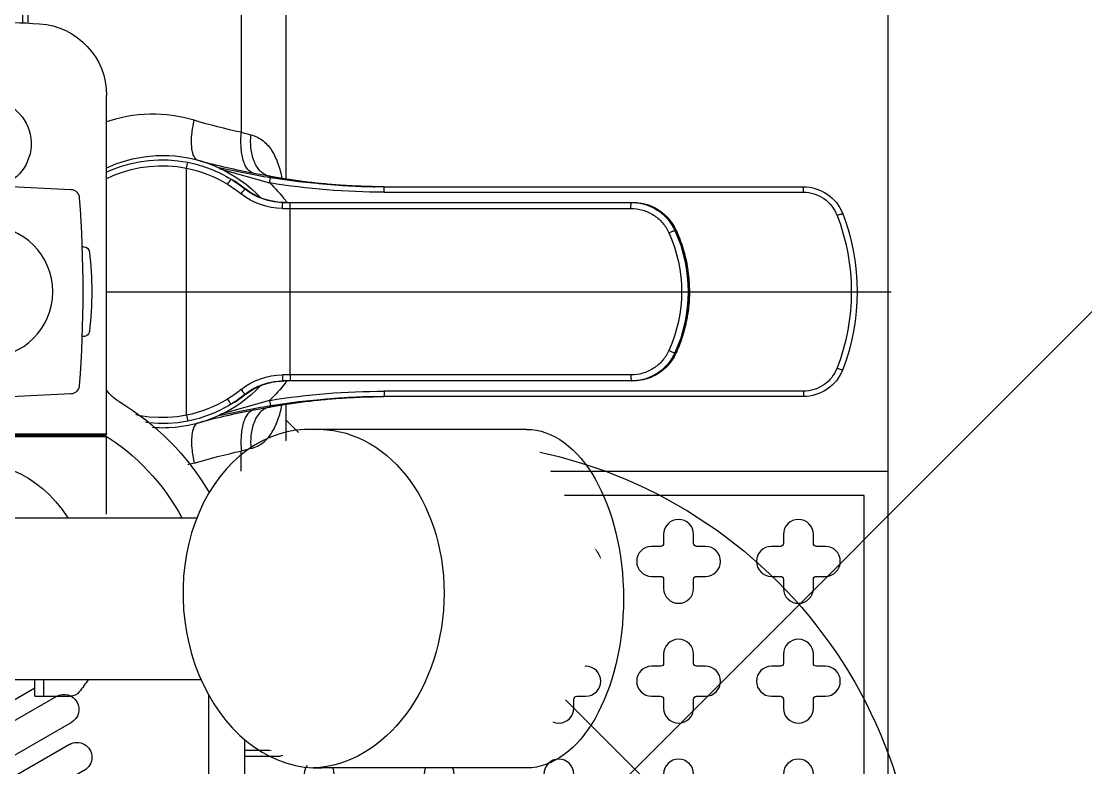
# Model space of a CAD drawing. Header units: millimetres. Extents: x 840000 to 1054178, y 0 to 59400.
# Drawn here: x 881447.3 to 881625, y 41651.3 to 41775.8 of the extents above; entities that cross this region are included whole.
import ezdxf
from ezdxf.xclip import XClip

# ---------------------------------------------------------------- set-up
doc = ezdxf.new("R2010")
doc.units = ezdxf.units.MM
doc.header["$LTSCALE"] = 100
doc.header["$XCLIPFRAME"] = 0
doc.linetypes.add('X - 단위세대 확장형$0$CENTER', pattern=[65, 60, -2, 1, -2])
doc.linetypes.add('X - 단위세대 확장형$0$X-25$0$HIDDEN2', pattern=[4.7625, 3.175, -1.5875])
for name, color, linetype in [('SYM', 7, 'Continuous'), ('X - 단위세대 확장형$0$0 TILE LINE & HATCH', 8, 'Continuous'), ('X - 단위세대 확장형$0$A-TILE', 253, 'Continuous'), ('X - 단위세대 확장형$0$AA-SSXM-STRS', 4, 'Continuous'), ('X - 단위세대 확장형$0$CENTER', 2, 'X - 단위세대 확장형$0$CENTER'), ('X - 단위세대 확장형$0$DIM', 7, 'Continuous'), ('X - 단위세대 확장형$0$S-HAT', 19, 'Continuous'), ('X - 단위세대 확장형$0$X-25$0$AA-XXXX-PAT1', 9, 'Continuous'), ('X - 단위세대 확장형$0$수전', 6, 'Continuous'), ('X - 단위세대 확장형$0$위생기구', 6, 'Continuous')]:
    doc.layers.add(name, color=color, linetype=linetype)

# ---------------------------------------------------------------- blocks, each defined once
blk = doc.blocks.new('X - 단위세대 확장형$0$X-25$0$육가')
at = {"layer": 'X - 단위세대 확장형$0$X-25$0$AA-XXXX-PAT1'}
for points in [[(858.31, 222.5), (1008.31, 222.5), (1008.31, 372.5), (858.31, 372.5)], [(862.31, 226.5), (1004.31, 226.5), (1004.31, 368.5), (862.31, 368.5)]]:
    blk.add_lwpolyline(points, close=True, dxfattribs=at)
for points in [[(868.81, 355), (870.31, 355, -0.414214), (870.81, 354.5), (870.81, 353, 1), (875.81, 353), (875.81, 354.5, -0.414214), (876.31, 355), (877.81, 355, 1), (877.81, 360), (876.31, 360, -0.414214), (875.81, 360.5), (875.81, 362, 1), (870.81, 362), (870.81, 360.5, -0.414214), (870.31, 360), (868.81, 360, 1)], [(888.81, 355), (890.31, 355, -0.414214), (890.81, 354.5), (890.81, 353, 1), (895.81, 353), (895.81, 354.5, -0.414214), (896.31, 355), (897.81, 355, 1), (897.81, 360), (896.31, 360, -0.414214), (895.81, 360.5), (895.81, 362, 1), (890.81, 362), (890.81, 360.5, -0.414214), (890.31, 360), (888.81, 360, 1)], [(908.81, 355), (910.31, 355, -0.414214), (910.81, 354.5), (910.81, 353, 1), (915.81, 353), (915.81, 354.5, -0.414214), (916.31, 355), (917.81, 355, 1), (917.81, 360), (916.31, 360, -0.414214), (915.81, 360.5), (915.81, 362, 1), (910.81, 362), (910.81, 360.5, -0.414214), (910.31, 360), (908.81, 360, 1)], [(928.81, 355), (930.31, 355, -0.414214), (930.81, 354.5), (930.81, 353, 1), (935.81, 353), (935.81, 354.5, -0.414214), (936.31, 355), (937.81, 355, 1), (937.81, 360), (936.31, 360, -0.414214), (935.81, 360.5), (935.81, 362, 1), (930.81, 362), (930.81, 360.5, -0.414214), (930.31, 360), (928.81, 360, 1)], [(948.81, 355), (950.31, 355, -0.414214), (950.81, 354.5), (950.81, 353, 1), (955.81, 353), (955.81, 354.5, -0.414214), (956.31, 355), (957.81, 355, 1), (957.81, 360), (956.31, 360, -0.414214), (955.81, 360.5), (955.81, 362, 1), (950.81, 362), (950.81, 360.5, -0.414214), (950.31, 360), (948.81, 360, 1)], [(968.81, 355), (970.31, 355, -0.414214), (970.81, 354.5), (970.81, 353, 1), (975.81, 353), (975.81, 354.5, -0.414214), (976.31, 355), (977.81, 355, 1), (977.81, 360), (976.31, 360, -0.414214), (975.81, 360.5), (975.81, 362, 1), (970.81, 362), (970.81, 360.5, -0.414214), (970.31, 360), (968.81, 360, 1)], [(988.81, 355), (990.31, 355, -0.414214), (990.81, 354.5), (990.81, 353, 1), (995.81, 353), (995.81, 354.5, -0.414214), (996.31, 355), (997.81, 355, 1), (997.81, 360), (996.31, 360, -0.414214), (995.81, 360.5), (995.81, 362, 1), (990.81, 362), (990.81, 360.5, -0.414214), (990.31, 360), (988.81, 360, 1)], [(868.81, 335), (870.31, 335, -0.414214), (870.81, 334.5), (870.81, 333, 1), (875.81, 333), (875.81, 334.5, -0.414214), (876.31, 335), (877.81, 335, 1), (877.81, 340), (876.31, 340, -0.414214), (875.81, 340.5), (875.81, 342, 1), (870.81, 342), (870.81, 340.5, -0.414214), (870.31, 340), (868.81, 340, 1)], [(888.81, 335), (890.31, 335, -0.414214), (890.81, 334.5), (890.81, 333, 1), (895.81, 333), (895.81, 334.5, -0.414214), (896.31, 335), (897.81, 335, 1), (897.81, 340), (896.31, 340, -0.414214), (895.81, 340.5), (895.81, 342, 1), (890.81, 342), (890.81, 340.5, -0.414214), (890.31, 340), (888.81, 340, 1)], [(908.81, 335), (910.31, 335, -0.414214), (910.81, 334.5), (910.81, 333, 1), (915.81, 333), (915.81, 334.5, -0.414214), (916.31, 335), (917.81, 335, 1), (917.81, 340), (916.31, 340, -0.414214), (915.81, 340.5), (915.81, 342, 1), (910.81, 342), (910.81, 340.5, -0.414214), (910.31, 340), (908.81, 340, 1)], [(928.81, 335), (930.31, 335, -0.414214), (930.81, 334.5), (930.81, 333, 1), (935.81, 333), (935.81, 334.5, -0.414214), (936.31, 335), (937.81, 335, 1), (937.81, 340), (936.31, 340, -0.414214), (935.81, 340.5), (935.81, 342, 1), (930.81, 342), (930.81, 340.5, -0.414214), (930.31, 340), (928.81, 340, 1)], [(948.81, 335), (950.31, 335, -0.414214), (950.81, 334.5), (950.81, 333, 1), (955.81, 333), (955.81, 334.5, -0.414214), (956.31, 335), (957.81, 335, 1), (957.81, 340), (956.31, 340, -0.414214), (955.81, 340.5), (955.81, 342, 1), (950.81, 342), (950.81, 340.5, -0.414214), (950.31, 340), (948.81, 340, 1)], [(968.81, 335), (970.31, 335, -0.414214), (970.81, 334.5), (970.81, 333, 1), (975.81, 333), (975.81, 334.5, -0.414214), (976.31, 335), (977.81, 335, 1), (977.81, 340), (976.31, 340, -0.414214), (975.81, 340.5), (975.81, 342, 1), (970.81, 342), (970.81, 340.5, -0.414214), (970.31, 340), (968.81, 340, 1)], [(988.81, 335), (990.31, 335, -0.414214), (990.81, 334.5), (990.81, 333, 1), (995.81, 333), (995.81, 334.5, -0.414214), (996.31, 335), (997.81, 335, 1), (997.81, 340), (996.31, 340, -0.414214), (995.81, 340.5), (995.81, 342, 1), (990.81, 342), (990.81, 340.5, -0.414214), (990.31, 340), (988.81, 340, 1)], [(868.81, 315), (870.31, 315, -0.414214), (870.81, 314.5), (870.81, 313, 1), (875.81, 313), (875.81, 314.5, -0.414214), (876.31, 315), (877.81, 315, 1), (877.81, 320), (876.31, 320, -0.414214), (875.81, 320.5), (875.81, 322, 1), (870.81, 322), (870.81, 320.5, -0.414214), (870.31, 320), (868.81, 320, 1)], [(888.81, 315), (890.31, 315, -0.414214), (890.81, 314.5), (890.81, 313, 1), (895.81, 313), (895.81, 314.5, -0.414214), (896.31, 315), (897.81, 315, 1), (897.81, 320), (896.31, 320, -0.414214), (895.81, 320.5), (895.81, 322, 1), (890.81, 322), (890.81, 320.5, -0.414214), (890.31, 320), (888.81, 320, 1)], [(908.81, 315), (910.31, 315, -0.414214), (910.81, 314.5), (910.81, 313, 1), (915.81, 313), (915.81, 314.5, -0.414214), (916.31, 315), (917.81, 315, 1), (917.81, 320), (916.31, 320, -0.414214), (915.81, 320.5), (915.81, 322, 1), (910.81, 322), (910.81, 320.5, -0.414214), (910.31, 320), (908.81, 320, 1)], [(928.81, 315), (930.31, 315, -0.414214), (930.81, 314.5), (930.81, 313, 1), (935.81, 313), (935.81, 314.5, -0.414214), (936.31, 315), (937.81, 315, 1), (937.81, 320), (936.31, 320, -0.414214), (935.81, 320.5), (935.81, 322, 1), (930.81, 322), (930.81, 320.5, -0.414214), (930.31, 320), (928.81, 320, 1)], [(948.81, 315), (950.31, 315, -0.414214), (950.81, 314.5), (950.81, 313, 1), (955.81, 313), (955.81, 314.5, -0.414214), (956.31, 315), (957.81, 315, 1), (957.81, 320), (956.31, 320, -0.414214), (955.81, 320.5), (955.81, 322, 1), (950.81, 322), (950.81, 320.5, -0.414214), (950.31, 320), (948.81, 320, 1)], [(968.81, 315), (970.31, 315, -0.414214), (970.81, 314.5), (970.81, 313, 1), (975.81, 313), (975.81, 314.5, -0.414214), (976.31, 315), (977.81, 315, 1), (977.81, 320), (976.31, 320, -0.414214), (975.81, 320.5), (975.81, 322, 1), (970.81, 322), (970.81, 320.5, -0.414214), (970.31, 320), (968.81, 320, 1)], [(988.81, 315), (990.31, 315, -0.414214), (990.81, 314.5), (990.81, 313, 1), (995.81, 313), (995.81, 314.5, -0.414214), (996.31, 315), (997.81, 315, 1), (997.81, 320), (996.31, 320, -0.414214), (995.81, 320.5), (995.81, 322, 1), (990.81, 322), (990.81, 320.5, -0.414214), (990.31, 320), (988.81, 320, 1)], [(868.81, 295), (870.31, 295, -0.414214), (870.81, 294.5), (870.81, 293, 1), (875.81, 293), (875.81, 294.5, -0.414214), (876.31, 295), (877.81, 295, 1), (877.81, 300), (876.31, 300, -0.414214), (875.81, 300.5), (875.81, 302, 1), (870.81, 302), (870.81, 300.5, -0.414214), (870.31, 300), (868.81, 300, 1)], [(888.81, 295), (890.31, 295, -0.414214), (890.81, 294.5), (890.81, 293, 1), (895.81, 293), (895.81, 294.5, -0.414214), (896.31, 295), (897.81, 295, 1), (897.81, 300), (896.31, 300, -0.414214), (895.81, 300.5), (895.81, 302, 1), (890.81, 302), (890.81, 300.5, -0.414214), (890.31, 300), (888.81, 300, 1)], [(908.81, 295), (910.31, 295, -0.414214), (910.81, 294.5), (910.81, 293, 1), (915.81, 293), (915.81, 294.5, -0.414214), (916.31, 295), (917.81, 295, 1), (917.81, 300), (916.31, 300, -0.414214), (915.81, 300.5), (915.81, 302, 1), (910.81, 302), (910.81, 300.5, -0.414214), (910.31, 300), (908.81, 300, 1)], [(928.81, 295), (930.31, 295, -0.414214), (930.81, 294.5), (930.81, 293, 1), (935.81, 293), (935.81, 294.5, -0.414214), (936.31, 295), (937.81, 295, 1), (937.81, 300), (936.31, 300, -0.414214), (935.81, 300.5), (935.81, 302, 1), (930.81, 302), (930.81, 300.5, -0.414214), (930.31, 300), (928.81, 300, 1)], [(948.81, 295), (950.31, 295, -0.414214), (950.81, 294.5), (950.81, 293, 1), (955.81, 293), (955.81, 294.5, -0.414214), (956.31, 295), (957.81, 295, 1), (957.81, 300), (956.31, 300, -0.414214), (955.81, 300.5), (955.81, 302, 1), (950.81, 302), (950.81, 300.5, -0.414214), (950.31, 300), (948.81, 300, 1)], [(968.81, 295), (970.31, 295, -0.414214), (970.81, 294.5), (970.81, 293, 1), (975.81, 293), (975.81, 294.5, -0.414214), (976.31, 295), (977.81, 295, 1), (977.81, 300), (976.31, 300, -0.414214), (975.81, 300.5), (975.81, 302, 1), (970.81, 302), (970.81, 300.5, -0.414214), (970.31, 300), (968.81, 300, 1)], [(988.81, 295), (990.31, 295, -0.414214), (990.81, 294.5), (990.81, 293, 1), (995.81, 293), (995.81, 294.5, -0.414214), (996.31, 295), (997.81, 295, 1), (997.81, 300), (996.31, 300, -0.414214), (995.81, 300.5), (995.81, 302, 1), (990.81, 302), (990.81, 300.5, -0.414214), (990.31, 300), (988.81, 300, 1)], [(868.81, 275), (870.31, 275, -0.414214), (870.81, 274.5), (870.81, 273, 1), (875.81, 273), (875.81, 274.5, -0.414214), (876.31, 275), (877.81, 275, 1), (877.81, 280), (876.31, 280, -0.414214), (875.81, 280.5), (875.81, 282, 1), (870.81, 282), (870.81, 280.5, -0.414214), (870.31, 280), (868.81, 280, 1)], [(888.81, 275), (890.31, 275, -0.414214), (890.81, 274.5), (890.81, 273, 1), (895.81, 273), (895.81, 274.5, -0.414214), (896.31, 275), (897.81, 275, 1), (897.81, 280), (896.31, 280, -0.414214), (895.81, 280.5), (895.81, 282, 1), (890.81, 282), (890.81, 280.5, -0.414214), (890.31, 280), (888.81, 280, 1)], [(908.81, 275), (910.31, 275, -0.414214), (910.81, 274.5), (910.81, 273, 1), (915.81, 273), (915.81, 274.5, -0.414214), (916.31, 275), (917.81, 275, 1), (917.81, 280), (916.31, 280, -0.414214), (915.81, 280.5), (915.81, 282, 1), (910.81, 282), (910.81, 280.5, -0.414214), (910.31, 280), (908.81, 280, 1)], [(928.81, 275), (930.31, 275, -0.414214), (930.81, 274.5), (930.81, 273, 1), (935.81, 273), (935.81, 274.5, -0.414214), (936.31, 275), (937.81, 275, 1), (937.81, 280), (936.31, 280, -0.414214), (935.81, 280.5), (935.81, 282, 1), (930.81, 282), (930.81, 280.5, -0.414214), (930.31, 280), (928.81, 280, 1)], [(948.81, 275), (950.31, 275, -0.414214), (950.81, 274.5), (950.81, 273, 1), (955.81, 273), (955.81, 274.5, -0.414214), (956.31, 275), (957.81, 275, 1), (957.81, 280), (956.31, 280, -0.414214), (955.81, 280.5), (955.81, 282, 1), (950.81, 282), (950.81, 280.5, -0.414214), (950.31, 280), (948.81, 280, 1)], [(968.81, 275), (970.31, 275, -0.414214), (970.81, 274.5), (970.81, 273, 1), (975.81, 273), (975.81, 274.5, -0.414214), (976.31, 275), (977.81, 275, 1), (977.81, 280), (976.31, 280, -0.414214), (975.81, 280.5), (975.81, 282, 1), (970.81, 282), (970.81, 280.5, -0.414214), (970.31, 280), (968.81, 280, 1)], [(988.81, 275), (990.31, 275, -0.414214), (990.81, 274.5), (990.81, 273, 1), (995.81, 273), (995.81, 274.5, -0.414214), (996.31, 275), (997.81, 275, 1), (997.81, 280), (996.31, 280, -0.414214), (995.81, 280.5), (995.81, 282, 1), (990.81, 282), (990.81, 280.5, -0.414214), (990.31, 280), (988.81, 280, 1)], [(868.81, 255), (870.31, 255, -0.414214), (870.81, 254.5), (870.81, 253, 1), (875.81, 253), (875.81, 254.5, -0.414214), (876.31, 255), (877.81, 255, 1), (877.81, 260), (876.31, 260, -0.414214), (875.81, 260.5), (875.81, 262, 1), (870.81, 262), (870.81, 260.5, -0.414214), (870.31, 260), (868.81, 260, 1)], [(888.81, 255), (890.31, 255, -0.414214), (890.81, 254.5), (890.81, 253, 1), (895.81, 253), (895.81, 254.5, -0.414214), (896.31, 255), (897.81, 255, 1), (897.81, 260), (896.31, 260, -0.414214), (895.81, 260.5), (895.81, 262, 1), (890.81, 262), (890.81, 260.5, -0.414214), (890.31, 260), (888.81, 260, 1)], [(908.81, 255), (910.31, 255, -0.414214), (910.81, 254.5), (910.81, 253, 1), (915.81, 253), (915.81, 254.5, -0.414214), (916.31, 255), (917.81, 255, 1), (917.81, 260), (916.31, 260, -0.414214), (915.81, 260.5), (915.81, 262, 1), (910.81, 262), (910.81, 260.5, -0.414214), (910.31, 260), (908.81, 260, 1)], [(928.81, 255), (930.31, 255, -0.414214), (930.81, 254.5), (930.81, 253, 1), (935.81, 253), (935.81, 254.5, -0.414214), (936.31, 255), (937.81, 255, 1), (937.81, 260), (936.31, 260, -0.414214), (935.81, 260.5), (935.81, 262, 1), (930.81, 262), (930.81, 260.5, -0.414214), (930.31, 260), (928.81, 260, 1)], [(948.81, 255), (950.31, 255, -0.414214), (950.81, 254.5), (950.81, 253, 1), (955.81, 253), (955.81, 254.5, -0.414214), (956.31, 255), (957.81, 255, 1), (957.81, 260), (956.31, 260, -0.414214), (955.81, 260.5), (955.81, 262, 1), (950.81, 262), (950.81, 260.5, -0.414214), (950.31, 260), (948.81, 260, 1)], [(968.81, 255), (970.31, 255, -0.414214), (970.81, 254.5), (970.81, 253, 1), (975.81, 253), (975.81, 254.5, -0.414214), (976.31, 255), (977.81, 255, 1), (977.81, 260), (976.31, 260, -0.414214), (975.81, 260.5), (975.81, 262, 1), (970.81, 262), (970.81, 260.5, -0.414214), (970.31, 260), (968.81, 260, 1)], [(988.81, 255), (990.31, 255, -0.414214), (990.81, 254.5), (990.81, 253, 1), (995.81, 253), (995.81, 254.5, -0.414214), (996.31, 255), (997.81, 255, 1), (997.81, 260), (996.31, 260, -0.414214), (995.81, 260.5), (995.81, 262, 1), (990.81, 262), (990.81, 260.5, -0.414214), (990.31, 260), (988.81, 260, 1)], [(868.81, 235), (870.31, 235, -0.414214), (870.81, 234.5), (870.81, 233, 1), (875.81, 233), (875.81, 234.5, -0.414214), (876.31, 235), (877.81, 235, 1), (877.81, 240), (876.31, 240, -0.414214), (875.81, 240.5), (875.81, 242, 1), (870.81, 242), (870.81, 240.5, -0.414214), (870.31, 240), (868.81, 240, 1)], [(888.81, 235), (890.31, 235, -0.414214), (890.81, 234.5), (890.81, 233, 1), (895.81, 233), (895.81, 234.5, -0.414214), (896.31, 235), (897.81, 235, 1), (897.81, 240), (896.31, 240, -0.414214), (895.81, 240.5), (895.81, 242, 1), (890.81, 242), (890.81, 240.5, -0.414214), (890.31, 240), (888.81, 240, 1)], [(908.81, 235), (910.31, 235, -0.414214), (910.81, 234.5), (910.81, 233, 1), (915.81, 233), (915.81, 234.5, -0.414214), (916.31, 235), (917.81, 235, 1), (917.81, 240), (916.31, 240, -0.414214), (915.81, 240.5), (915.81, 242, 1), (910.81, 242), (910.81, 240.5, -0.414214), (910.31, 240), (908.81, 240, 1)], [(928.81, 235), (930.31, 235, -0.414214), (930.81, 234.5), (930.81, 233, 1), (935.81, 233), (935.81, 234.5, -0.414214), (936.31, 235), (937.81, 235, 1), (937.81, 240), (936.31, 240, -0.414214), (935.81, 240.5), (935.81, 242, 1), (930.81, 242), (930.81, 240.5, -0.414214), (930.31, 240), (928.81, 240, 1)], [(948.81, 235), (950.31, 235, -0.414214), (950.81, 234.5), (950.81, 233, 1), (955.81, 233), (955.81, 234.5, -0.414214), (956.31, 235), (957.81, 235, 1), (957.81, 240), (956.31, 240, -0.414214), (955.81, 240.5), (955.81, 242, 1), (950.81, 242), (950.81, 240.5, -0.414214), (950.31, 240), (948.81, 240, 1)], [(968.81, 235), (970.31, 235, -0.414214), (970.81, 234.5), (970.81, 233, 1), (975.81, 233), (975.81, 234.5, -0.414214), (976.31, 235), (977.81, 235, 1), (977.81, 240), (976.31, 240, -0.414214), (975.81, 240.5), (975.81, 242, 1), (970.81, 242), (970.81, 240.5, -0.414214), (970.31, 240), (968.81, 240, 1)], [(988.81, 235), (990.31, 235, -0.414214), (990.81, 234.5), (990.81, 233, 1), (995.81, 233), (995.81, 234.5, -0.414214), (996.31, 235), (997.81, 235, 1), (997.81, 240), (996.31, 240, -0.414214), (995.81, 240.5), (995.81, 242, 1), (990.81, 242), (990.81, 240.5, -0.414214), (990.31, 240), (988.81, 240, 1)]]:
    blk.add_lwpolyline(points, format="xyb", close=True, dxfattribs=at)
at = {"layer": 'X - 단위세대 확장형$0$X-25$0$AA-XXXX-PAT1', "color": 9, "linetype": 'X - 단위세대 확장형$0$X-25$0$HIDDEN2', "ltscale": 10}
blk.add_circle((933.31, 297.5), 80, dxfattribs=at)
at = {"layer": 'X - 단위세대 확장형$0$X-25$0$AA-XXXX-PAT1'}
blk.add_point((933.31, 297.5), dxfattribs=at)
blk = doc.blocks.new('X - 단위세대 확장형$0$A$C82f215e7')
blk.add_wipeout([(65, 155.79), (25, 155.79), (25, 153.79), (26.31, 126.29), (12.26, 126.29), (4.06, 123.05), (0.29, 115.07), (0, 106.29), (0.29, 97.5), (4.06, 89.53), (12.26, 86.29), (61.45, 86.29), (62.5, 85.35), (63.35, 84.21), (69.99, 75.74), (78.52, 69.18), (67.99, 53.47), (67.99, 50.03), (67.97, 16.2), (96.22, 0), (124.47, 16.2), (124.47, 51.75), (119.71, 63.29), (149.97, 63.29), (186.25, 106.29), (143.25, 149.29), (100.25, 149.29), (79.44, 143.91), (63.82, 129.14)]).dxf.layer = 'X - 단위세대 확장형$0$0 TILE LINE & HATCH'
at = {"layer": 'X - 단위세대 확장형$0$수전', "color": 6}
for p, q in [((25, 155.79), (65, 155.79)), ((25, 155.79), (25, 153.79)), ((65, 153.79), (65, 155.79)), ((25, 153.79), (27.94, 92.28)), ((25, 153.79), (65, 153.79)), ((62.06, 92.28), (65, 153.79)), ((100.25, 149.29), (143.25, 149.29)), ((100.25, 143.29), (143.25, 143.29)), ((12.26, 126.29), (26.31, 126.29)), ((63.69, 126.29), (68.74, 126.29)), ((68.74, 126.29), (68.74, 86.29)), ((69.24, 126.29), (99.04, 126.29)), ((69.24, 86.29), (69.24, 126.29)), ((68.94, 126.09), (68.94, 86.49)), ((69.04, 126.09), (69.04, 86.49)), ((99.04, 119.81), (82.73, 119.81)), ((82.73, 119.81), (82.73, 92.77)), ((112.5, 120.17), (112.5, 114.29)), ((112.5, 115.76), (108.69, 115.76)), ((107.1, 114.29), (108.21, 114.29)), ((108.21, 114.29), (112.5, 114.29)), ((82.72, 106.29), (82.72, 71.23)), ((109.72, 106.29), (109.72, 70.56)), ((112.5, 98.29), (109.72, 98.29)), ((112.5, 98.29), (112.5, 92.4)), ((109.72, 96.81), (112.5, 96.81)), ((37.5, 90.15), (37.5, 90.4)), ((68.74, 86.29), (12.26, 86.29)), ((82.14, 86.29), (69.24, 86.29)), ((112.28, 69.29), (143.25, 69.29)), ((119.71, 63.29), (143.25, 63.29)), ((67.97, 16.2), (67.97, 51.75)), ((124.47, 16.2), (124.47, 50.35))]:
    blk.add_line(p, q, dxfattribs=at)
at = {"layer": 'X - 단위세대 확장형$0$수전', "color": 8}
for p, q in [((109.94, 106.18), (119.54, 122.81)), ((120.54, 92.5), (138.04, 122.81)), ((111.16, 98.29), (123.87, 120.31)), ((112.54, 94.66), (127.54, 120.64)), ((124.87, 90), (142.37, 120.31)), ((131.04, 94.66), (146.04, 120.64)), ((112.5, 116.63), (113.37, 118.14)), ((116.87, 92.16), (131.87, 118.14)), ((135.37, 92.16), (150.37, 118.14)), ((139.71, 93.65), (153.21, 117.04)), ((109.02, 110.6), (111.15, 114.29)), ((144.04, 91.15), (157.54, 114.54)), ((151.22, 97.57), (160.23, 113.17)), ((155.55, 95.07), (164.56, 110.67))]:
    blk.add_line(p, q, dxfattribs=at)
at = {"layer": 'X - 단위세대 확장형$0$수전', "color": 6, "flags": 128}
for points in [[(82.73, 119.81), (81.35, 118.83), (80.07, 117.8), (78.9, 116.72), (77.85, 115.6), (76.93, 114.44), (76.12, 113.24), (75.45, 112.02), (74.91, 110.77), (74.5, 109.5), (74.23, 108.22), (74.09, 106.93), (74.09, 105.64), (74.23, 104.35), (74.5, 103.07), (74.91, 101.81), (75.45, 100.56), (76.12, 99.33), (76.93, 98.14), (77.85, 96.98), (78.9, 95.85), (80.07, 94.78), (81.35, 93.74), (82.73, 92.77)], [(108.69, 115.76), (108.74, 115.52), (108.75, 115.26), (108.73, 115.01), (108.68, 114.77), (108.59, 114.57), (108.48, 114.42), (108.35, 114.32), (108.21, 114.29)]]:
    blk.add_lwpolyline(points, dxfattribs=at)
at = {"layer": 'X - 단위세대 확장형$0$수전', "color": 6}
blk.add_circle((45, 106.29), 11, dxfattribs=at)
for centre, radius, start, end in [((100.25, 106.29), 43, 90, 147.9001), ((143.25, 106.29), 43, 270, 90), ((100.25, 106.29), 37, 90, 148.3833), ((143.25, 106.29), 37, 270, 90), ((12.26, 114.29), 12, 90, 176.2428), ((68.74, 126.09), 0.2, 0, 90), ((69.24, 126.09), 0.2, 90, 180), ((99.04, 106.29), 20, 50.4637, 90), ((110.5, 120.17), 2, 0, 50.4637), ((96.22, 106.29), 13.5, 0, 180), ((99.04, 106.29), 13.52, 44.4791, 90), ((134.08, 106.29), 134.08, 176.2428, 183.7572), ((20.3, 106.29), 7.4, 22.5924, 342.8725), ((12.26, 98.29), 12, 183.7572, 270), ((29.43, 92.35), 1.5, 182.7557, 265.7187), ((45, 300.27), 210, 265.7187, 274.2813), ((60.57, 92.35), 1.5, 274.2813, 357.2429), ((99.04, 106.29), 20, 302.2779, 309.5363), ((110.5, 92.4), 2, 309.5363, 0), ((38.5, 90.15), 1, 180, 263.2742), ((45, 145.27), 56.5, 263.2742, 276.7258), ((51.5, 90.15), 1, 276.7258, 14.5299), ((57.34, 80.62), 7, 30.8907, 54.1061), ((68.74, 86.49), 0.2, 270, 0), ((100.27, 106.29), 37, 211.6167, 241.6856), ((69.24, 86.49), 0.2, 180, 270), ((100.25, 106.29), 43, 210.8907, 239.6507)]:
    blk.add_arc(centre, radius, start, end, dxfattribs=at)
at = {"layer": 'X - 단위세대 확장형$0$수전', "color": 8}
for centre, start, end in [((121.71, 121.56), 330, 150), ((140.21, 121.56), 330.0002, 150), ((111.21, 119.39), 330, 81.204), ((129.71, 119.39), 330.0001, 150), ((148.21, 119.39), 330.0001, 149.9998), ((155.37, 115.79), 330, 149.9999), ((162.39, 111.92), 330.0001, 149.9998), ((153.39, 96.32), 150, 330), ((114.71, 93.41), 150, 330), ((133.21, 93.41), 150, 330), ((122.71, 91.25), 149.9998, 330.0001), ((141.87, 92.4), 149.9998, 330)]:
    blk.add_arc(centre, 2.5, start, end, dxfattribs=at)
at = {"layer": 'X - 단위세대 확장형$0$수전', "color": 6, "extrusion": (0, 0, -1)}
blk.add_ellipse((96.22, 51.75), major_axis=(28.23, -1.72), ratio=0.769717, start_param=3.062596, end_param=6.26845, dxfattribs=at)
at = {"layer": 'X - 단위세대 확장형$0$수전', "color": 6}
for centre, major_axis, ratio, start_param, end_param in [((96.22, 51.75), (28.23, 1.72), 0.769717, 3.062596, 6.204188), ((96.22, 16.2), (28.25, 0), 0.573576, 3.141593, 6.283185)]:
    blk.add_ellipse(centre, major_axis=major_axis, ratio=ratio, start_param=start_param, end_param=end_param, dxfattribs=at)
blk = doc.blocks.new('X - 단위세대 확장형$0$KBY-030C(TOP)')
blk.add_wipeout([(1008.73, -1662.94), (1013.73, -1662.94), (1020.73, -1682.44), (1020.73, -1682.69), (1021.33, -1682.69), (1022.73, -1681.29), (1022.73, -1681.06), (1048.23, -1681.06), (1048.58, -1681.21), (1048.73, -1681.56), (1048.73, -1705.5), (1049.04, -1705.51), (1049.77, -1706.9), (1050, -1706.9), (1050.73, -1705.5), (1050.86, -1705.51), (1051.23, -1705.77), (1052.4, -1703.75), (1062.56, -1703.75), (1063.73, -1705.77), (1063.73, -1709.25), (1064.08, -1709.4), (1064.23, -1709.75), (1064.23, -1702), (1064.52, -1701.29), (1065.23, -1701), (1107.23, -1701), (1107.94, -1701.29), (1108.23, -1702), (1108.23, -1759.72), (1113.56, -1760.41), (1122.3, -1760.97), (1124.59, -1761), (1194.56, -1761), (1198.53, -1762.23), (1201.11, -1765.48), (1203.54, -1778.5), (1201.12, -1791.51), (1198.53, -1794.77), (1194.56, -1796), (1124.59, -1796), (1114.4, -1796.51), (1108.22, -1797.29), (1108.23, -1855), (1107.94, -1855.71), (1107.23, -1856), (1065.23, -1856), (1064.52, -1855.71), (1064.23, -1855), (1064.23, -1847.25), (1064.08, -1847.61), (1063.73, -1847.75), (1063.73, -1851.23), (1062.56, -1853.25), (1052.4, -1853.25), (1051.23, -1851.23), (1051.23, -1850.2), (1051.18, -1850.1), (1050.95, -1850.1), (1050.21, -1851.5), (1048.73, -1851.5), (1048.73, -1871.49), (1048.23, -1871.99), (1022.73, -1871.99), (1022.73, -1871.76), (1021.33, -1870.36), (1020.73, -1870.36), (1020.73, -1870.61), (1013.73, -1890.11), (1008.73, -1890.11), (1008.73, -1830.11), (1013.73, -1830.11), (1020.73, -1849.61), (1020.73, -1850.27), (1020.96, -1849.86), (1021.33, -1849.86), (1022.73, -1848.46), (1022.73, -1848.23), (1024.7, -1847.83), (1027.61, -1846.66), (1030.29, -1844.94), (1032.36, -1842.78), (1032.77, -1841.95), (1035.12, -1834.47), (1037.86, -1825.9), (1037.86, -1825.63), (1038.21, -1825.65), (1048.73, -1825.65), (1048.73, -1825.5), (1049.31, -1825.5), (1050.05, -1826.92), (1050.3, -1826.92), (1051.01, -1825.5), (1051.25, -1825.74), (1052.4, -1823.75), (1062.56, -1823.75), (1063.73, -1825.77), (1063.73, -1829.25), (1064.08, -1829.4), (1064.23, -1829.75), (1064.23, -1727.25), (1064.08, -1727.61), (1063.73, -1727.75), (1063.73, -1731.23), (1062.56, -1733.25), (1052.4, -1733.25), (1051.23, -1731.23), (1051.23, -1730.73), (1050.9, -1730.09), (1050.67, -1730.1), (1049.95, -1731.49), (1048.73, -1731.5), (1048.73, -1731.39), (1038.15, -1731.35), (1038.06, -1731.4), (1037.81, -1730.89), (1032.87, -1712.27), (1030.88, -1709), (1027.81, -1706.57), (1022.73, -1704.82), (1022.73, -1704.59), (1021.33, -1703.19), (1020.73, -1703.19), (1020.73, -1703.44), (1013.73, -1722.94), (1008.73, -1722.94)]).dxf.layer = 'X - 단위세대 확장형$0$0 TILE LINE & HATCH'
at = {"layer": 'X - 단위세대 확장형$0$CENTER', "color": 1, "linetype": 'X - 단위세대 확장형$0$CENTER'}
for p, q in [((1030.06, -1718.5), (1119.3, -1718.5)), ((1057.61, -1778.5), (1209.24, -1778.5))]:
    blk.add_line(p, q, dxfattribs=at)
at = {"layer": 'X - 단위세대 확장형$0$위생기구', "linetype": 'Continuous'}
for p, q in [((1064.23, -1702), (1064.23, -1855)), ((1064.23, -1702), (1108.23, -1702)), ((1065.11, -1702), (1065.11, -1760.13)), ((1065.23, -1701), (1107.23, -1701)), ((1100.7, -1702), (1100.7, -1751.91)), ((1108.23, -1702), (1108.23, -1759.72)), ((1091.58, -1757.88), (1091.77, -1756.9)), ((1091.58, -1757.88), (1091.58, -1799.12)), ((1105.45, -1760.36), (1097.15, -1757.98)), ((1105.38, -1759.22), (1105.52, -1759.25)), ((1105.51, -1759.25), (1105.38, -1759.22)), ((1105.63, -1759.27), (1105.51, -1759.25)), ((1105.94, -1759.33), (1105.52, -1759.25)), ((1105.52, -1759.25), (1105.52, -1759.25)), ((1106.33, -1759.4), (1105.94, -1759.33)), ((1106.73, -1759.47), (1106.33, -1759.4)), ((1065.11, -1760.13), (1064.23, -1760.13)), ((1099.8, -1760.13), (1099.76, -1760.1)), ((1100.02, -1760.29), (1099.8, -1760.13)), ((1105.45, -1760.36), (1105.61, -1759.5)), ((1107.11, -1759.54), (1106.73, -1759.47)), ((1107.46, -1759.59), (1107.11, -1759.54)), ((1107.8, -1759.65), (1107.46, -1759.59)), ((1108.13, -1759.7), (1107.8, -1759.65)), ((1108.46, -1759.75), (1108.13, -1759.7)), ((1108.33, -1759.73), (1108.22, -1759.72)), ((1108.78, -1759.8), (1108.46, -1759.75)), ((1109.1, -1759.85), (1108.78, -1759.8)), ((1109.42, -1759.9), (1109.1, -1759.85)), ((1109.73, -1759.94), (1109.42, -1759.9)), ((1110.05, -1759.99), (1109.73, -1759.94)), ((1110.36, -1760.03), (1110.05, -1759.99)), ((1110.68, -1760.07), (1110.36, -1760.03)), ((1110.99, -1760.11), (1110.68, -1760.07)), ((1111.3, -1760.15), (1110.99, -1760.11)), ((1111.6, -1760.19), (1111.3, -1760.15)), ((1111.41, -1760.17), (1111.33, -1760.16)), ((1111.91, -1760.23), (1111.6, -1760.19)), ((1112.21, -1760.26), (1111.91, -1760.23)), ((1112.51, -1760.3), (1112.21, -1760.26)), ((1112.8, -1760.33), (1112.51, -1760.3)), ((1113.09, -1760.36), (1112.8, -1760.33)), ((1113.38, -1760.39), (1113.09, -1760.36)), ((1113.66, -1760.42), (1113.38, -1760.39)), ((1113.94, -1760.45), (1113.66, -1760.42)), ((1114.21, -1760.48), (1113.94, -1760.45)), ((1114.57, -1760.51), (1114.21, -1760.48)), ((1114.4, -1760.5), (1114.35, -1760.49)), ((1114.88, -1760.54), (1114.57, -1760.51)), ((1115.26, -1760.58), (1114.88, -1760.54)), ((1115.62, -1760.61), (1115.26, -1760.58)), ((1115.96, -1760.64), (1115.62, -1760.61)), ((1116.29, -1760.66), (1115.96, -1760.64)), ((1116.62, -1760.69), (1116.29, -1760.66)), ((1116.93, -1760.71), (1116.62, -1760.69)), ((1117.24, -1760.73), (1116.93, -1760.71)), ((1117.23, -1760.73), (1117.21, -1760.73)), ((1117.54, -1760.75), (1117.24, -1760.73)), ((1117.91, -1760.78), (1117.54, -1760.75)), ((1118.27, -1760.8), (1117.91, -1760.78)), ((1118.63, -1760.82), (1118.27, -1760.8)), ((1118.97, -1760.84), (1118.63, -1760.82)), ((1119.31, -1760.86), (1118.97, -1760.84)), ((1119.64, -1760.87), (1119.31, -1760.86)), ((1119.96, -1760.89), (1119.64, -1760.87)), ((1120.28, -1760.9), (1119.96, -1760.89)), ((1120.59, -1760.91), (1120.28, -1760.9)), ((1120.94, -1760.93), (1120.59, -1760.91)), ((1121.29, -1760.94), (1120.94, -1760.93)), ((1121.62, -1760.95), (1121.29, -1760.94)), ((1121.98, -1760.96), (1121.62, -1760.95)), ((1122.3, -1760.97), (1121.98, -1760.96)), ((1122.63, -1760.98), (1122.3, -1760.97)), ((1122.97, -1760.98), (1122.63, -1760.98)), ((1122.97, -1760.98), (1122.72, -1760.98)), ((1124.46, -1761), (1124.37, -1761)), ((1194.56, -1761), (1124.59, -1761)), ((1124.59, -1761.89), (1124.59, -1761)), ((1194.56, -1761.89), (1194.56, -1761)), ((1101.47, -1761.38), (1101.35, -1761.38)), ((1101.47, -1761.38), (1101.4, -1761.33)), ((1102.55, -1762.13), (1101.4, -1761.33)), ((1194.56, -1761.89), (1124.59, -1761.89)), ((1165.76, -1764.6), (1107.58, -1764.6)), ((1166.07, -1763.6), (1107.66, -1763.6)), ((1108.85, -1764.6), (1108.85, -1792.4)), ((1173.32, -1768.28), (1173.1, -1768.28)), ((1173.32, -1768.28), (1173.32, -1768.28)), ((1065.24, -1775), (1065.41, -1775)), ((1064.31, -1778.5), (1064.23, -1778.5)), ((1064.85, -1778.5), (1064.31, -1778.5)), ((1065.41, -1782), (1065.24, -1782)), ((1172.66, -1789.9), (1173.32, -1788.72)), ((1173.32, -1788.72), (1173.1, -1788.72)), ((1173.32, -1788.72), (1173.32, -1788.72)), ((1107.58, -1792.4), (1165.76, -1792.4)), ((1107.66, -1793.4), (1166.07, -1793.4)), ((1108.06, -1793.74), (1108.09, -1793.71)), ((1097.15, -1799.02), (1105.45, -1796.64)), ((1101.47, -1795.62), (1101.35, -1795.62)), ((1101.39, -1795.68), (1101.41, -1795.67)), ((1101.41, -1795.67), (1101.47, -1795.62)), ((1105.45, -1796.64), (1105.61, -1797.51)), ((1111.89, -1796.78), (1112.19, -1796.74)), ((1112.19, -1796.74), (1112.49, -1796.71)), ((1112.49, -1796.71), (1112.79, -1796.67)), ((1112.79, -1796.67), (1113.08, -1796.64)), ((1113.08, -1796.64), (1113.36, -1796.61)), ((1113.36, -1796.61), (1113.65, -1796.58)), ((1113.65, -1796.58), (1113.92, -1796.55)), ((1113.92, -1796.55), (1114.32, -1796.51)), ((1114.32, -1796.51), (1114.67, -1796.48)), ((1114.4, -1796.51), (1114.35, -1796.51)), ((1114.67, -1796.48), (1114.97, -1796.45)), ((1114.97, -1796.45), (1115.34, -1796.42)), ((1115.34, -1796.42), (1115.7, -1796.39)), ((1115.7, -1796.39), (1116.04, -1796.36)), ((1116.04, -1796.36), (1116.37, -1796.33)), ((1116.37, -1796.33), (1116.69, -1796.31)), ((1116.69, -1796.31), (1117.01, -1796.29)), ((1117.01, -1796.29), (1117.31, -1796.27)), ((1117.23, -1796.27), (1117.21, -1796.27)), ((1117.31, -1796.27), (1117.61, -1796.24)), ((1117.61, -1796.24), (1117.98, -1796.22)), ((1117.98, -1796.22), (1118.34, -1796.2)), ((1118.34, -1796.2), (1118.69, -1796.18)), ((1118.69, -1796.18), (1119.03, -1796.16)), ((1119.03, -1796.16), (1119.37, -1796.14)), ((1119.37, -1796.14), (1119.7, -1796.13)), ((1119.7, -1796.13), (1120.02, -1796.11)), ((1120.02, -1796.11), (1120.34, -1796.1)), ((1120.34, -1796.1), (1120.7, -1796.08)), ((1120.7, -1796.08), (1121.06, -1796.07)), ((1121.06, -1796.07), (1121.4, -1796.06)), ((1121.4, -1796.06), (1121.72, -1796.05)), ((1121.72, -1796.05), (1122.07, -1796.04)), ((1122.07, -1796.04), (1122.43, -1796.03)), ((1122.43, -1796.03), (1122.75, -1796.02)), ((1122.75, -1796.02), (1122.97, -1796.02)), ((1124.51, -1796), (1124.37, -1796)), ((1124.59, -1795.11), (1194.56, -1795.11)), ((1124.59, -1795.11), (1124.59, -1796)), ((1124.59, -1796), (1194.56, -1796)), ((1194.56, -1795.11), (1194.56, -1796)), ((1065.11, -1796.88), (1064.23, -1796.88)), ((1065.11, -1796.88), (1065.11, -1855)), ((1099.76, -1796.89), (1099.64, -1796.93)), ((1099.76, -1796.89), (1099.81, -1796.86)), ((1099.81, -1796.86), (1099.91, -1796.79)), ((1105.38, -1797.78), (1105.52, -1797.75)), ((1105.51, -1797.75), (1105.38, -1797.78)), ((1105.63, -1797.73), (1105.51, -1797.75)), ((1105.52, -1797.75), (1105.91, -1797.68)), ((1105.91, -1797.68), (1106.31, -1797.61)), ((1106.31, -1797.61), (1106.7, -1797.54)), ((1106.7, -1797.54), (1107.09, -1797.47)), ((1107.09, -1797.47), (1107.44, -1797.41)), ((1107.44, -1797.41), (1107.77, -1797.36)), ((1107.77, -1797.36), (1108.11, -1797.3)), ((1108.11, -1797.3), (1108.43, -1797.25)), ((1108.33, -1797.27), (1108.22, -1797.29)), ((1108.23, -1797.28), (1108.23, -1855)), ((1108.43, -1797.25), (1108.76, -1797.2)), ((1108.76, -1797.2), (1109.08, -1797.15)), ((1109.08, -1797.15), (1109.4, -1797.11)), ((1109.4, -1797.11), (1109.71, -1797.06)), ((1109.71, -1797.06), (1110.03, -1797.02)), ((1110.03, -1797.02), (1110.34, -1796.97)), ((1110.34, -1796.97), (1110.66, -1796.93)), ((1110.66, -1796.93), (1110.97, -1796.89)), ((1110.97, -1796.89), (1111.28, -1796.85)), ((1111.28, -1796.85), (1111.59, -1796.81)), ((1111.41, -1796.84), (1111.33, -1796.85)), ((1111.59, -1796.81), (1111.89, -1796.78)), ((1091.58, -1799.12), (1091.77, -1800.1)), ((1100.7, -1855), (1100.7, -1805.1))]:
    blk.add_line(p, q, dxfattribs=at)
for points in [[(1107.41, -1763.59), (1106.18, -1763.46), (1104.3, -1762.97), (1102.55, -1762.13)], [(1173.32, -1768.28), (1172.67, -1767.12), (1171.65, -1765.88), (1170.39, -1764.88), (1168.96, -1764.15), (1167.41, -1763.72), (1166.07, -1763.6)], [(1173.32, -1788.72), (1174.49, -1785.61), (1175.27, -1782.1), (1175.54, -1778.51), (1175.27, -1774.92), (1174.5, -1771.41), (1173.32, -1768.28)], [(1166.07, -1793.4), (1167.39, -1793.29), (1168.94, -1792.87), (1170.37, -1792.14), (1171.63, -1791.13), (1172.66, -1789.9)], [(1101.41, -1795.67), (1102.54, -1794.88), (1104.28, -1794.04), (1106.16, -1793.54), (1107.59, -1793.41)]]:
    blk.add_lwpolyline(points, dxfattribs=at)
for centre, radius, start, end in [((1065.23, -1702), 1, 90, 180), ((1107.23, -1702), 1, 0, 90), ((1063.73, -1709.75), 0.5, 0, 90), ((1063.73, -1727.25), 0.5, 270, 0), ((1120.38, -1658.61), 95.35, 253.2237, 258.0892), ((1068.88, -1878.27), 130.31, 75.128, 75.8689), ((1087.59, -1776.28), 20.53, 87.2034, 93.104), ((1087.48, -1778.5), 22.75, 43.5703, 87.2072), ((1087.48, -1778.5), 22.02, 78.7546, 281.2454), ((1087.48, -1778.5), 21.02, 78.7546, 281.2454), ((1087.49, -1778.46), 21.98, 58.4733, 78.7527), ((1125.63, -1637.54), 123.36, 255.0811, 259.3533), ((1087.49, -1778.31), 20.83, 58.339, 78.687), ((1126.67, -1627.69), 133.48, 256.9934, 260.9196), ((1124.66, -1642.77), 118.04, 259.3471, 260.5961), ((1122.48, -1669.26), 91.57, 259.3918, 261.0378), ((1087.46, -1778.53), 22.61, 129.2686, 170.8849), ((1087.47, -1778.53), 21.03, 51.0924, 58.593), ((1087.49, -1778.64), 22.13, 51.2327, 58.7082), ((1088.28, -1777.64), 20.93, 51.4817, 51.986), ((1087.9, -1778.84), 25.48, 37.6062, 46.4775), ((1124.6, -1641.16), 120.73, 260.8737, 269.9955), ((1124.6, -1640.5), 120.51, 260.9328, 269.996), ((1123.92, -1659.96), 100.99, 261.1165, 262.8359), ((1124.49, -1655.32), 105.66, 262.889, 264.4967), ((1124.82, -1651.84), 109.16, 264.5212, 266.0015), ((1124.94, -1650.06), 110.94, 266.0152, 267.3975), ((1124.98, -1649.13), 111.87, 267.3965, 268.84), ((1125.07, -1640.32), 120.68, 269.0032, 269.6677), ((1194.56, -1768.04), 7.04, 21.173, 89.9839), ((1107.58, -1753.6), 11, 231.1036, 269.9801), ((1088.25, -1777.68), 20.98, 51.1867, 51.4811), ((1107.66, -1753.51), 10.09, 231.267, 269.9985), ((1107.85, -1753.31), 10.29, 231.6509, 267.5477), ((1107.86, -1753.27), 10.34, 267.5024, 268.8888), ((1107.86, -1753.29), 10.31, 268.8888, 269.9995), ((1088.02, -1778.74), 25.32, 37.3284, 37.5927), ((1088.03, -1778.73), 25.31, 36.799, 37.3284), ((1166.07, -1771.56), 7.96, 80.29, 89.9887), ((1166.07, -1771.52), 7.92, 80.0057, 80.2826), ((1166.06, -1771.56), 7.96, 69.5803, 79.9938), ((1166.06, -1771.56), 7.96, 66.1647, 69.5696), ((1166.06, -1771.57), 7.97, 58.8332, 66.1624), ((1166.05, -1771.57), 7.97, 55.0009, 58.8274), ((1166.05, -1771.58), 7.98, 47.8706, 54.9955), ((1166.04, -1771.59), 7.99, 44.3054, 47.8687), ((1166.03, -1771.59), 8, 35.2505, 44.2959), ((1167.03, -1778.5), 35.52, 338.9947, 21.0053), ((1167.48, -1778.5), 36.07, 338.8622, 21.1378), ((1166.01, -1771.6), 8.03, 24.4571, 35.2311), ((1150.62, -1778.5), 24.7, 335.5497, 24.4503), ((1150.91, -1778.47), 24.62, 24.2039, 24.4463), ((1150.54, -1778.5), 23.69, 335.5499, 24.4501), ((1150.88, -1778.48), 24.64, 16.9363, 24.2001), ((1150.87, -1778.48), 24.66, 16.5179, 16.9328), ((1150.71, -1778.52), 24.82, 8.7681, 16.5093), ((1087.42, -1778.51), 22.57, 171.9729, 179.9892), ((1087.33, -1778.49), 22.47, 170.9164, 171.9675), ((1150.71, -1778.52), 24.83, 7.7404, 8.7679), ((1150.84, -1778.51), 24.69, 0.5371, 7.7464), ((1087.42, -1778.5), 22.57, 180.0108, 188.0271), ((1087.48, -1778.5), 22.3, 178.9769, 181.0239), ((1150.83, -1778.49), 24.7, 352.0914, 359.2392), ((1151, -1778.5), 24.54, 359.2505, 0.5237), ((1087.32, -1778.51), 22.47, 188.0325, 188.995), ((1087.46, -1778.48), 22.61, 189.0267, 230.7316), ((1150.71, -1778.48), 24.83, 343.7829, 350.9526), ((1150.7, -1778.48), 24.83, 350.9528, 352.0958), ((1150.89, -1778.53), 24.64, 335.7483, 342.835), ((1150.86, -1778.52), 24.67, 342.8393, 343.7763), ((1166.01, -1785.4), 8.03, 324.7795, 335.5427), ((1150.91, -1778.54), 24.61, 335.5535, 335.7455), ((1166.05, -1785.43), 7.98, 304.5318, 311.7099), ((1166.04, -1785.42), 7.99, 311.7108, 315.3032), ((1166.03, -1785.41), 8, 315.3141, 324.7595), ((1107.58, -1803.4), 11, 90.02, 128.8933), ((1166.06, -1785.44), 7.96, 280.2356, 290.0382), ((1166.06, -1785.44), 7.96, 290.0475, 293.4322), ((1166.06, -1785.44), 7.96, 293.4354, 300.7018), ((1166.05, -1785.43), 7.97, 300.7064, 304.5252), ((1194.56, -1788.97), 7.04, 270.0166, 338.8265), ((1087.48, -1778.5), 22.75, 272.7928, 316.4659), ((1087.43, -1778.42), 21.09, 301.4343, 308.8973), ((1107.66, -1803.49), 10.09, 90.0014, 128.7299), ((1107.85, -1803.69), 10.29, 91.4469, 128.335), ((1087.9, -1778.16), 25.49, 313.5231, 322.2974), ((1107.86, -1803.72), 10.32, 91.1114, 91.4916), ((1107.86, -1803.71), 10.31, 90.0003, 91.1116), ((1088.03, -1778.27), 25.31, 322.4079, 322.6719), ((1088.04, -1778.27), 25.31, 322.6719, 323.2089), ((1166.07, -1785.44), 7.96, 270.0103, 279.4714), ((1166.07, -1785.48), 7.93, 279.4784, 280.226), ((1087.5, -1778.71), 20.81, 281.3036, 301.6867), ((1087.48, -1778.35), 22.15, 301.3113, 308.7648), ((1083.13, -1772.62), 29.43, 304.781, 305.1045), ((1088.26, -1779.32), 20.98, 308.011, 308.7656), ((1124.6, -1915.84), 120.73, 90.0046, 99.1262), ((1124.6, -1916.51), 120.51, 90.004, 99.0671), ((1124.49, -1901.68), 105.66, 95.5035, 97.1113), ((1124.82, -1905.17), 109.16, 93.9985, 95.4788), ((1124.94, -1906.94), 110.94, 92.6024, 93.9848), ((1124.97, -1907.66), 111.66, 91.8302, 92.6041), ((1124.99, -1908.12), 112.12, 91.0328, 91.8303), ((1125.07, -1916.69), 120.68, 90.3323, 90.9968), ((1087.49, -1778.54), 21.98, 281.2459, 301.5446), ((1125.63, -1919.47), 123.36, 100.6467, 104.9189), ((1126.72, -1929.57), 133.74, 99.0842, 103.0032), ((1087.64, -1779.47), 21.23, 304.8178, 305.4258), ((1124.66, -1914.23), 118.04, 99.4039, 100.6529), ((1122.48, -1887.74), 91.57, 98.962, 100.6082), ((1123.92, -1897.05), 100.99, 97.1644, 98.8832), ((1087.59, -1780.82), 20.43, 266.8815, 272.8111), ((1120.38, -1898.39), 95.35, 101.9108, 106.7763), ((1068.88, -1678.73), 130.31, 284.1311, 284.872)]:
    blk.add_arc(centre, radius, start, end, dxfattribs=at)
for start_param, end_param in [(1.625417, 2.987142), (-2.987142, -1.625417)]:
    blk.add_ellipse((1087.72, -1778.5), major_axis=(22.75, 0), ratio=0.999946, start_param=start_param, end_param=end_param, dxfattribs=at)
for points, knots in [([(1065.23, -1701), (1065.2, -1701), (1065.17, -1701.14), (1065.14, -1701.32), (1065.11, -1701.64), (1065.11, -1701.87), (1065.11, -1702)], [0, 0, 0, 0, 0.087482, 0.303956, 0.623813, 1, 1, 1, 1]), ([(1100.2, -1701), (1100.35, -1701), (1100.57, -1701.26), (1100.67, -1701.63), (1100.7, -1701.87), (1100.7, -1702)], [0, 0, 0, 0, 0.386642, 0.675314, 1, 1, 1, 1]), ([(1092.86, -1749.9), (1090.47, -1749.18), (1085.35, -1748.46), (1077.6, -1749.91), (1070.49, -1753.86), (1066.7, -1757.88), (1065.11, -1760.13)], [0, 0, 0, 0, 0.237523, 0.483157, 0.737259, 1, 1, 1, 1]), ([(1093.49, -1756.64), (1093.17, -1756.52), (1092.79, -1755.99), (1092.54, -1755.19), (1092.36, -1753.98), (1092.42, -1752.18), (1092.67, -1750.69), (1092.86, -1749.9)], [0, 0, 0, 0, 0.143536, 0.242666, 0.362034, 0.655712, 1, 1, 1, 1]), ([(1102.84, -1758.78), (1102.64, -1758.73), (1102.22, -1758.55), (1101.71, -1758.05), (1101.3, -1757.36), (1100.87, -1756.14), (1100.62, -1754.29), (1100.64, -1752.74), (1100.7, -1751.91)], [0, 0, 0, 0, 0.082846, 0.172462, 0.27499, 0.393093, 0.674765, 1, 1, 1, 1]), ([(1105.38, -1759.22), (1104.87, -1759.13), (1103.82, -1758.51), (1102.8, -1756.88), (1102.26, -1754.74), (1102.24, -1753.15), (1102.33, -1752.33)], [0, 0, 0, 0, 0.191765, 0.4207, 0.694105, 1, 1, 1, 1]), ([(1102.33, -1752.33), (1103.07, -1752.51), (1104.47, -1753.21), (1105.94, -1755), (1106.92, -1757.17), (1107.33, -1758.75), (1107.5, -1759.58)], [0, 0, 0, 0, 0.244901, 0.479942, 0.728236, 1, 1, 1, 1]), ([(1065.11, -1760.13), (1065, -1761.68), (1064.61, -1767.8), (1064.31, -1773.92), (1064.31, -1778.5)], [0, 0, 0, 0, 0.25336, 1, 1, 1, 1]), ([(1098.42, -1760.58), (1098.49, -1760.47), (1098.59, -1760.31), (1098.72, -1760.11), (1098.8, -1759.98), (1098.87, -1759.88), (1098.92, -1759.8), (1098.96, -1759.76), (1098.97, -1759.73), (1098.98, -1759.72)], [0, 0, 0, 0, 0.375867, 0.546877, 0.697548, 0.822261, 0.916443, 0.976272, 1, 1, 1, 1]), ([(1098.98, -1759.73), (1099.11, -1759.8), (1099.36, -1759.95), (1099.63, -1760.07), (1099.76, -1760.1)], [0, 0, 0, 0, 0.534339, 1, 1, 1, 1]), ([(1101.18, -1761.15), (1101.07, -1761.06), (1100.69, -1760.77), (1100.3, -1760.48), (1100.02, -1760.29)], [0, 0, 0, 0, 0.290059, 1, 1, 1, 1]), ([(1100.68, -1762.16), (1100.76, -1762.06), (1100.87, -1761.92), (1101.03, -1761.73), (1101.12, -1761.62), (1101.21, -1761.52), (1101.27, -1761.45), (1101.32, -1761.41), (1101.34, -1761.38), (1101.35, -1761.38)], [0, 0, 0, 0, 0.373178, 0.543508, 0.693959, 0.818906, 0.913762, 0.974697, 1, 1, 1, 1]), ([(1200.18, -1765.77), (1199.76, -1764.66), (1198.19, -1762.64), (1195.75, -1761.89), (1194.56, -1761.89)], [0, 0, 0, 0, 0.499579, 1, 1, 1, 1]), ([(1107.58, -1764.6), (1107.58, -1764.47), (1107.58, -1764.24), (1107.6, -1763.96), (1107.61, -1763.78), (1107.63, -1763.69), (1107.64, -1763.64), (1107.65, -1763.6), (1107.66, -1763.6)], [0, 0, 0, 0, 0.379095, 0.700895, 0.82458, 0.917211, 0.975457, 1, 1, 1, 1]), ([(1108.85, -1764.6), (1108.85, -1764.47), (1108.85, -1764.24), (1108.87, -1763.96), (1108.88, -1763.78), (1108.9, -1763.69), (1108.91, -1763.63), (1108.93, -1763.6), (1108.93, -1763.6)], [0, 0, 0, 0, 0.378594, 0.699923, 0.823633, 0.916208, 0.974719, 1, 1, 1, 1]), ([(1165.76, -1764.6), (1165.76, -1764.47), (1165.77, -1764.24), (1165.78, -1763.96), (1165.8, -1763.78), (1165.82, -1763.69), (1165.83, -1763.63), (1165.84, -1763.6), (1165.85, -1763.6)], [0, 0, 0, 0, 0.378556, 0.699966, 0.823568, 0.916232, 0.974706, 1, 1, 1, 1]), ([(1172.11, -1768.69), (1171.83, -1768.09), (1171.11, -1766.96), (1169.59, -1765.63), (1167.76, -1764.79), (1166.43, -1764.6), (1165.76, -1764.6)], [0, 0, 0, 0, 0.250356, 0.500422, 0.750264, 1, 1, 1, 1]), ([(1173.1, -1768.28), (1172.79, -1767.59), (1171.96, -1766.29), (1170.22, -1764.78), (1168.13, -1763.82), (1166.61, -1763.6), (1165.85, -1763.6)], [0, 0, 0, 0, 0.250351, 0.500427, 0.750275, 1, 1, 1, 1]), ([(1200.18, -1765.77), (1200.3, -1765.73), (1200.51, -1765.65), (1200.83, -1765.54), (1200.97, -1765.51), (1201.12, -1765.47), (1201.12, -1765.5)], [0, 0, 0, 0, 0.390324, 0.716453, 0.929084, 1, 1, 1, 1]), ([(1172.11, -1768.69), (1172.23, -1768.64), (1172.45, -1768.54), (1172.71, -1768.43), (1172.89, -1768.35), (1172.99, -1768.31), (1173.05, -1768.29), (1173.09, -1768.28), (1173.1, -1768.28)], [0, 0, 0, 0, 0.359801, 0.67601, 0.802213, 0.900628, 0.967281, 1, 1, 1, 1]), ([(1065.41, -1775), (1065.41, -1775), (1065.41, -1775.04), (1065.41, -1775.08), (1065.41, -1775.17), (1065.4, -1775.28), (1065.38, -1775.43), (1065.36, -1775.68), (1065.32, -1776.06), (1065.28, -1776.58), (1065.24, -1777.18), (1065.22, -1777.83), (1065.21, -1778.27), (1065.21, -1778.5)], [0, 0, 0, 0, 0.005031, 0.019418, 0.043299, 0.076444, 0.118529, 0.169108, 0.293648, 0.445168, 0.617872, 0.805208, 1, 1, 1, 1]), ([(1064.31, -1778.5), (1064.31, -1780.04), (1064.41, -1786.17), (1064.8, -1792.29), (1065.11, -1796.88)], [0, 0, 0, 0, 0.251142, 1, 1, 1, 1]), ([(1065.21, -1778.5), (1065.21, -1778.73), (1065.22, -1779.18), (1065.24, -1779.82), (1065.28, -1780.42), (1065.32, -1780.94), (1065.36, -1781.33), (1065.38, -1781.58), (1065.4, -1781.73), (1065.41, -1781.84), (1065.41, -1781.93), (1065.41, -1781.97), (1065.41, -1782), (1065.41, -1782)], [0, 0, 0, 0, 0.194795, 0.382135, 0.554837, 0.706354, 0.830893, 0.881472, 0.923557, 0.956701, 0.980582, 0.994969, 1, 1, 1, 1]), ([(1165.76, -1792.4), (1166.43, -1792.4), (1167.76, -1792.21), (1169.59, -1791.37), (1171.11, -1790.05), (1171.83, -1788.91), (1172.11, -1788.31)], [0, 0, 0, 0, 0.249712, 0.499538, 0.74962, 1, 1, 1, 1]), ([(1165.85, -1793.4), (1166.61, -1793.4), (1168.13, -1793.18), (1170.22, -1792.22), (1171.96, -1790.71), (1172.79, -1789.41), (1173.1, -1788.72)], [0, 0, 0, 0, 0.249707, 0.499543, 0.749631, 1, 1, 1, 1]), ([(1172.11, -1788.31), (1172.23, -1788.36), (1172.45, -1788.46), (1172.71, -1788.58), (1172.89, -1788.65), (1172.99, -1788.69), (1173.05, -1788.71), (1173.09, -1788.72), (1173.1, -1788.72)], [0, 0, 0, 0, 0.359801, 0.67601, 0.802213, 0.900628, 0.967281, 1, 1, 1, 1]), ([(1194.56, -1795.11), (1195.75, -1795.11), (1198.19, -1794.36), (1199.76, -1792.34), (1200.18, -1791.23)], [0, 0, 0, 0, 0.500372, 1, 1, 1, 1]), ([(1200.18, -1791.23), (1200.3, -1791.28), (1200.51, -1791.36), (1200.83, -1791.46), (1200.97, -1791.49), (1201.12, -1791.53), (1201.12, -1791.51)], [0, 0, 0, 0, 0.390318, 0.716443, 0.929077, 1, 1, 1, 1]), ([(1107.58, -1792.4), (1107.58, -1792.53), (1107.58, -1792.76), (1107.6, -1793.04), (1107.61, -1793.22), (1107.63, -1793.32), (1107.64, -1793.37), (1107.65, -1793.4), (1107.66, -1793.4)], [0, 0, 0, 0, 0.379095, 0.700895, 0.82458, 0.917211, 0.975456, 1, 1, 1, 1]), ([(1108.85, -1792.4), (1108.85, -1792.53), (1108.85, -1792.76), (1108.87, -1793.04), (1108.88, -1793.22), (1108.9, -1793.32), (1108.91, -1793.37), (1108.93, -1793.4), (1108.93, -1793.4)], [0, 0, 0, 0, 0.378594, 0.699923, 0.823633, 0.916208, 0.974719, 1, 1, 1, 1]), ([(1165.76, -1792.4), (1165.76, -1792.53), (1165.77, -1792.76), (1165.78, -1793.04), (1165.8, -1793.22), (1165.82, -1793.32), (1165.83, -1793.37), (1165.84, -1793.4), (1165.85, -1793.4)], [0, 0, 0, 0, 0.378556, 0.699966, 0.823568, 0.916232, 0.974706, 1, 1, 1, 1]), ([(1100.68, -1794.84), (1100.76, -1794.94), (1100.87, -1795.09), (1101.03, -1795.27), (1101.13, -1795.39), (1101.21, -1795.48), (1101.27, -1795.55), (1101.32, -1795.59), (1101.34, -1795.62), (1101.35, -1795.62)], [0, 0, 0, 0, 0.373177, 0.543507, 0.693957, 0.818904, 0.913761, 0.974697, 1, 1, 1, 1]), ([(1098.44, -1796.42), (1098.5, -1796.53), (1098.6, -1796.69), (1098.73, -1796.89), (1098.81, -1797.02), (1098.88, -1797.12), (1098.93, -1797.2), (1098.97, -1797.24), (1098.98, -1797.27), (1098.99, -1797.27)], [0, 0, 0, 0, 0.376636, 0.547914, 0.698722, 0.823411, 0.917388, 0.976825, 1, 1, 1, 1]), ([(1100.05, -1796.69), (1100.14, -1796.63), (1100.52, -1796.36), (1100.89, -1796.08), (1101.18, -1795.85)], [0, 0, 0, 0, 0.22307, 1, 1, 1, 1]), ([(1092.86, -1807.1), (1090.47, -1807.82), (1085.35, -1808.54), (1077.6, -1807.09), (1070.49, -1803.14), (1066.7, -1799.13), (1065.11, -1796.88)], [0, 0, 0, 0, 0.237523, 0.483157, 0.737259, 1, 1, 1, 1]), ([(1099.64, -1796.93), (1099.62, -1796.94), (1099.39, -1797.04), (1099.18, -1797.17), (1098.99, -1797.27)], [0, 0, 0, 0, 0.113154, 1, 1, 1, 1]), ([(1102.84, -1798.23), (1102.64, -1798.27), (1102.22, -1798.46), (1101.71, -1798.96), (1101.3, -1799.65), (1100.87, -1800.86), (1100.62, -1802.71), (1100.64, -1804.27), (1100.7, -1805.1)], [0, 0, 0, 0, 0.082846, 0.172462, 0.27499, 0.393093, 0.674765, 1, 1, 1, 1]), ([(1105.38, -1797.78), (1104.87, -1797.88), (1103.82, -1798.49), (1102.8, -1800.12), (1102.26, -1802.27), (1102.24, -1803.85), (1102.33, -1804.68)], [0, 0, 0, 0, 0.191765, 0.4207, 0.694105, 1, 1, 1, 1]), ([(1102.33, -1804.68), (1103.07, -1804.5), (1104.47, -1803.79), (1105.94, -1802), (1106.92, -1799.83), (1107.33, -1798.26), (1107.5, -1797.42)], [0, 0, 0, 0, 0.244901, 0.479942, 0.728236, 1, 1, 1, 1]), ([(1093.45, -1800.39), (1093.13, -1800.52), (1092.77, -1801.06), (1092.53, -1801.87), (1092.36, -1803.07), (1092.42, -1804.85), (1092.67, -1806.32), (1092.86, -1807.1)], [0, 0, 0, 0, 0.145283, 0.245199, 0.364942, 0.657893, 1, 1, 1, 1])]:
    blk.add_open_spline(points, degree=3, knots=knots, dxfattribs=at)
at = {"layer": 'X - 단위세대 확장형$0$0 TILE LINE & HATCH', "rotation": 90}
blk.add_blockref('X - 단위세대 확장형$0$A$C82f215e7', (1164.52, -1823.5), dxfattribs=at)
blk = doc.blocks.new('X - 단위세대 확장형$0$KBY-030C평+슬라이드바')
at = {"layer": 'X - 단위세대 확장형$0$DIM'}
blk.add_blockref('X - 단위세대 확장형$0$KBY-030C(TOP)', (8273.86, 15973.24), dxfattribs=at)
blk = doc.blocks.new('X - 단위세대 확장형$0$A$C188F32DF')
at = {"layer": 'X - 단위세대 확장형$0$A-TILE'}
blk.add_line((785, 35), (785, 795), dxfattribs=at)
at = {"layer": 'X - 단위세대 확장형$0$X-25$0$AA-XXXX-PAT1', "xscale": -1}
blk.add_blockref('X - 단위세대 확장형$0$X-25$0$육가', (1793.31, 12.5), dxfattribs=at)
at = {"extrusion": (0, 0, -1), "xscale": -1, "zscale": -1, "rotation": 180}
blk.add_blockref('X - 단위세대 확장형$0$KBY-030C평+슬라이드바', (-10267.59, 14609.74), dxfattribs=at)
blk = doc.blocks.new('X - 단위세대 확장형$0$A$C11416124')
at = {"xscale": -1}
blk.add_blockref('X - 단위세대 확장형$0$A$C188F32DF', (4654.41, 1923.79), dxfattribs=at)
blk = doc.blocks.new('X - 단위세대 확장형$0$A$C1DF1446A')
at = {"layer": 'X - 단위세대 확장형$0$S-HAT'}
h = blk.add_hatch(dxfattribs=at)
h.set_pattern_fill('ANSI37', color=256, scale=80)
h.set_pattern_definition([(45, (-184047.6, -56593.1), (-179.60512, 179.60512), []), (135, (-184047.6, -56593.1), (-179.60512, -179.60512), [])])
h.paths.add_polyline_path([(23510, 2940), (22090, 2940), (22090, 600), (23160, 600), (23160, 1310), (23510, 1310)])
blk = doc.blocks.new('X - 단위세대 확장형', base_point=(-475.36, -286.73))
at = {"layer": 'X - 단위세대 확장형$0$AA-SSXM-STRS'}
blk.add_blockref('X - 단위세대 확장형$0$A$C1DF1446A', (38471.98, 56593.11), dxfattribs=at)
blk.add_blockref('X - 단위세대 확장형$0$A$C11416124', (56972.57, 55284.32))

msp = doc.modelspace()

# ---------------------------------------------------------------- block references
at = {"layer": 'SYM'}
ref = msp.add_blockref('X - 단위세대 확장형', (820274.72, -16179.14), dxfattribs=at)
XClip(ref).set_block_clipping_path([(27286.2339647645, 22495.2025850526), (88213.6007378809, 68689.6277392105)])

doc.saveas('drawing.dxf')
